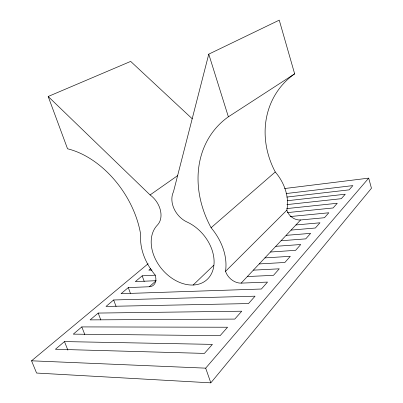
<?xml version="1.0" encoding="UTF-8"?>
<svg xmlns="http://www.w3.org/2000/svg" width="403" height="403" viewBox="0 0 403 403"><rect width="100%" height="100%" fill="white"/><g stroke="black" fill="none" stroke-linecap="round" stroke-linejoin="round"><path stroke-width="0.6" d="M155.387 275.153L142.183 275.828L135.337 281.626L156.208 280.679L149.301 286.75L128.3 287.581L121.076 293.691L261.376 289.022L267.516 282.085L241.145 283.123A14.045 10.518 45.4 0 1 225.534 271.355C227.821 255.517 221.161 239.72 211.096 227.73A102.221 84.182 44.4 0 1 228.375 116.81L208.764 54.153L279.249 20.15L294.653 73.84A86.645 76.928 40.1 0 0 275.264 171.975L211.096 227.73M225.534 271.355L286.845 210.205C289.455 196.488 284.201 182.368 275.264 171.975M208.764 54.153L173.471 191.803A21.43 16.357 52.2 0 0 186.856 221.932A36.895 26.951 49.9 0 1 212.653 270.892A36.895 26.951 49.9 0 1 168.227 275.445A36.895 26.951 49.9 0 1 157.533 224.934A20.437 14.901 54.2 0 0 150.087 194.941L48.184 96.488L130.668 61.407L192.261 118.799M148.153 263.718L31.55 360.806L36.587 373.047L210.824 382.85L371.45 188.266L368.7 178.136L284.599 188.533M31.55 360.806L205.686 368.151L368.7 178.136M241.145 283.123L300.613 219.962L324.46 217.726L328.833 212.779L290.105 216.567M193.143 285.017L213.696 265.335M64.48 341.588L55.418 349.26L204.417 353.406L212.401 344.379L64.48 341.588L67.885 350.167M81.824 326.914L73.281 334.142L220.119 335.659L227.574 327.231L81.824 326.914L84.786 334.53M98.191 313.066L90.121 319.891L234.783 319.085L241.755 311.202L98.191 313.066L100.805 319.932M113.656 299.973L106.029 306.426L248.505 303.575L255.044 296.185L113.656 299.973L116.079 306.451M150.722 268.605L148.863 270.181L151.986 270.005M150.087 194.941L177.743 175.542M228.375 116.81L294.653 73.84M286.08 193.556L352.872 185.607L349.109 189.863L286.85 197.067M287.203 200.739L345.255 194.221L341.301 198.689L286.86 204.613M286.679 208.593L337.251 203.268L333.095 207.963L287.399 212.608M295.908 224.96L319.967 222.799L315.358 228.012L291.077 230.088M286.12 235.352L310.622 233.362L305.756 238.868L281.032 240.757M275.803 246.314L300.749 244.52L295.606 250.339L270.423 252.021M264.897 257.895L290.311 256.318L284.861 262.479L259.215 263.93M253.366 270.141L279.254 268.821L273.476 275.35L247.341 276.539M48.184 96.488L67.543 148.788A81.94 55.256 56.1 0 1 140.657 234.385C139.514 249.225 145.765 263.698 155.105 274.972A12.725 8.831 50.7 0 1 149.301 286.75M128.3 287.581L130.416 293.334M142.183 275.828L144.219 281.46M205.686 368.151L210.824 382.85M300.613 219.962A12.06 9.889 42.8 0 1 286.845 210.205"/></g></svg>
